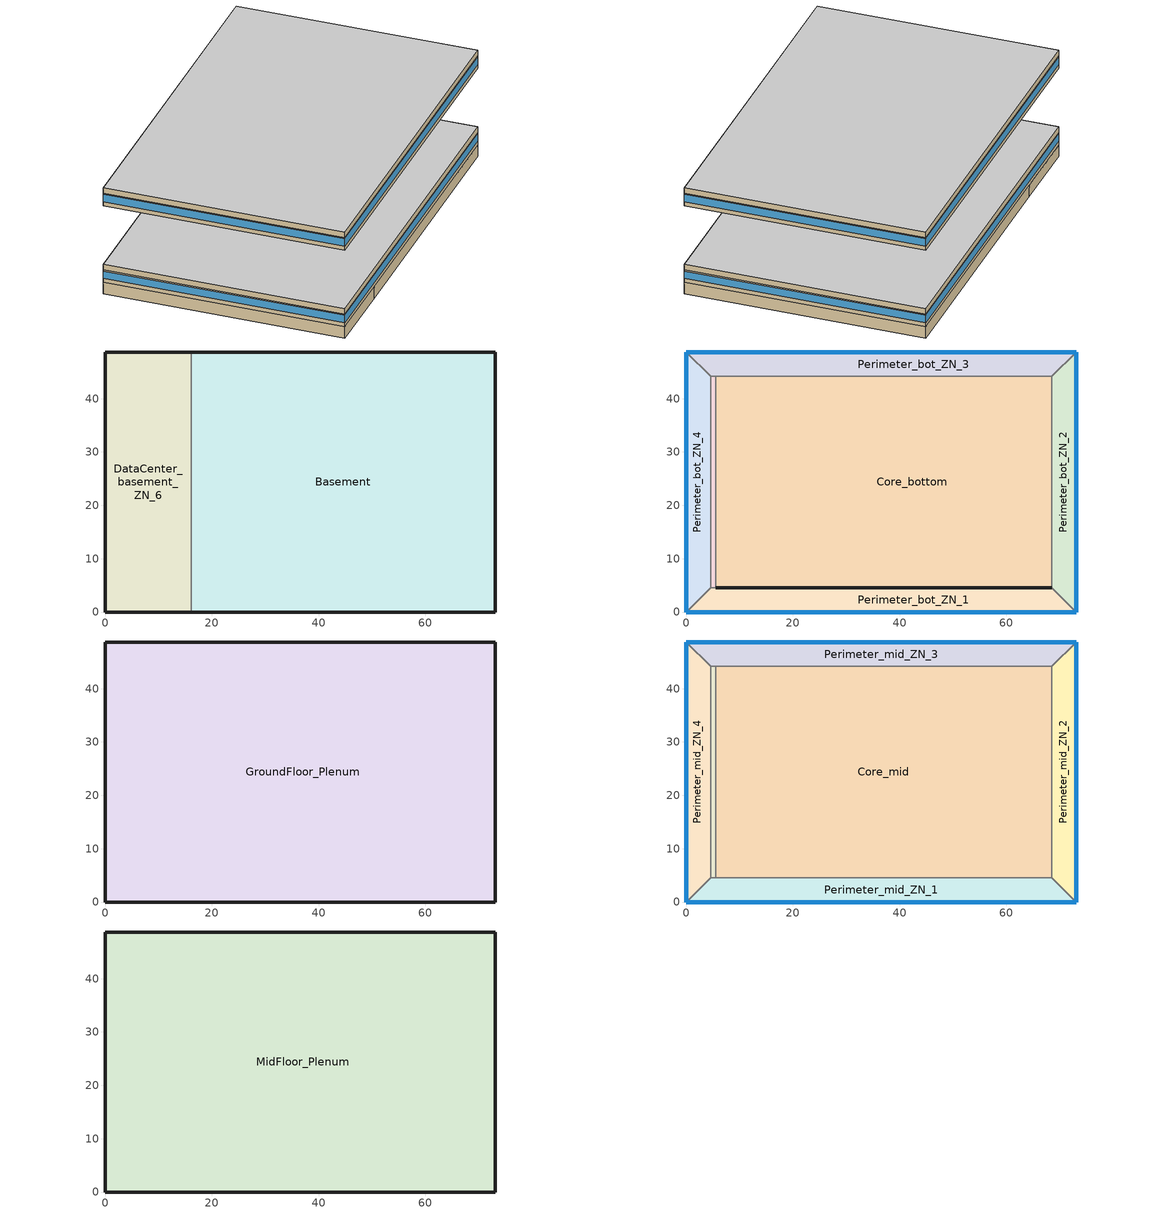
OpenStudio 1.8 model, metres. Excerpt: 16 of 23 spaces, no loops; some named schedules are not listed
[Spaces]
Basement
 floor ground (Basement Floor construction): 73.11,48.74 73.11,0 16.08,0 16.08,48.74 z-2.44
 wall ground (Basement Wall construction): 16.08,0 73.11,0 73.11,48.74 16.08,48.74 z-2.44:0
 wall to DataCenter_basement_ZN_6: 16.08,48.74 16.08,0 z-2.44:0
DataCenter_basement_ZN_6
 floor ground (Basement Floor construction): 16.08,48.74 16.08,0 0,0 0,48.74 z-2.44
 wall ground (Basement Wall construction): 16.08,48.74 0,48.74 0,0 16.08,0 z-2.44:0
Core_bottom
 floor to DataCenter_basement_ZN_6: 16.08,44.16 16.08,4.57 5.49,4.57 5.49,44.16 z0
 floor to Basement: 68.53,44.16 68.53,4.57 16.08,4.57 16.08,44.16 z0
 wall outside: 5.49,4.57 68.53,4.57 z0:2.74
 wall to DataCenter_bot_ZN_6: 5.49,44.16 5.49,4.57 z0:2.74
 wall to Perimeter_bot_ZN_2: 68.53,4.57 68.53,44.16 z0:2.74
 wall to Perimeter_bot_ZN_3: 68.53,44.16 5.49,44.16 z0:2.74
Perimeter_bot_ZN_3
 floor to Basement: 73.11,48.74 68.53,44.16 16.08,44.16 16.08,48.74 z0
 floor to DataCenter_basement_ZN_6: 16.08,48.74 16.08,44.16 4.57,44.16 0,48.74 z0
 wall outside: 73.11,48.74 0,48.74 z0:2.74
 wall to Perimeter_bot_ZN_4: 0,48.74 4.57,44.16 z0:2.74
 wall to Perimeter_bot_ZN_2: 68.53,44.16 73.11,48.74 z0:2.74
 wall to DataCenter_bot_ZN_6: 4.57,44.16 5.49,44.16 z0:2.74
 window: 73.11,48.74 0,48.74 z0.91:2.5
Perimeter_bot_ZN_1
 floor to DataCenter_basement_ZN_6: 16.08,4.57 16.08,0 0,0 4.57,4.57 z0
 floor to Basement: 68.53,4.57 73.11,0 16.08,0 16.08,4.57 z0
 wall outside: 0,0 73.11,0 z0:2.74
 wall to Perimeter_bot_ZN_4: 4.57,4.57 0,0 z0:2.74
 wall to Core_top: 68.53,4.57 5.49,4.57 z0:2.74
 wall to DataCenter_bot_ZN_6: 5.49,4.57 4.57,4.57 z0:2.74
 wall to Perimeter_bot_ZN_2: 73.11,0 68.53,4.57 z0:2.74
 window: 0,0 73.11,0 z0.91:2.5
Perimeter_bot_ZN_2
 floor to Basement: 73.11,48.74 73.11,0 68.53,4.57 68.53,44.16 z0
 wall outside: 73.11,0 73.11,48.74 z0:2.74
 window: 73.11,0 73.11,48.74 z0.91:2.5
Perimeter_bot_ZN_4
 floor to DataCenter_basement_ZN_6: 0,48.74 4.57,44.16 4.57,4.57 0,0 z0
 wall outside: 0,48.74 0,0 z0:2.74
 wall to DataCenter_bot_ZN_6: 4.57,4.57 4.57,44.16 z0:2.74
 window: 0,48.74 0,0 z0.91:2.5
DataCenter_bot_ZN_6
 floor to DataCenter_basement_ZN_6: 5.49,44.16 5.49,4.57 4.57,4.57 4.57,44.16 z0
GroundFloor_Plenum
 floor to Perimeter_bot_ZN_4: 0,48.74 4.57,44.16 4.57,4.57 0,0 z2.74
 floor to Perimeter_bot_ZN_2: 68.53,4.57 68.53,44.16 73.11,48.74 73.11,0 z2.74
 floor to Perimeter_bot_ZN_1: 0,0 4.57,4.57 68.53,4.57 73.11,0 z2.74
 floor to Perimeter_bot_ZN_3: 4.57,44.16 0,48.74 73.11,48.74 68.53,44.16 z2.74
 floor to Core_bottom: 5.49,4.57 5.49,44.16 68.53,44.16 68.53,4.57 z2.74
 floor to DataCenter_bot_ZN_6: 4.57,4.57 4.57,44.16 5.49,44.16 5.49,4.57 z2.74
 wall outside: 73.11,0 73.11,48.74 0,48.74 0,0 73.11,0 z2.74:3.96
 ceiling adiabatic (Floor Adiabatic construction): 73.11,0 73.11,48.74 0,48.74 0,0 z3.96
Perimeter_mid_ZN_2
 floor adiabatic (Floor Adiabatic construction): 73.11,48.74 73.11,0 68.53,4.57 68.53,44.16 z16.77
 wall outside: 73.11,0 73.11,48.74 z16.77:19.51
 wall to Perimeter_mid_ZN_3: 73.11,48.74 68.53,44.16 z16.77:19.51
 wall to Perimeter_mid_ZN_1: 68.53,4.57 73.11,0 z16.77:19.51
 wall to Core_mid: 68.53,44.16 68.53,4.57 z16.77:19.51
 window: 73.11,0 73.11,48.74 z17.68:19.27
Perimeter_mid_ZN_1
 floor adiabatic (Floor Adiabatic construction): 68.53,4.57 73.11,0 0,0 4.57,4.57 z16.77
 wall outside: 0,0 73.11,0 z16.77:19.51
 wall to Perimeter_mid_ZN_4: 4.57,4.57 0,0 z16.77:19.51
 wall to DataCenter_mid_ZN_6: 5.49,4.57 4.57,4.57 z16.77:19.51
 wall to Core_mid: 68.53,4.57 5.49,4.57 z16.77:19.51
 window: 0,0 73.11,0 z17.68:19.27
DataCenter_mid_ZN_6
 floor adiabatic (Floor Adiabatic construction): 5.49,44.16 5.49,4.57 4.57,4.57 4.57,44.16 z16.77
 wall to Perimeter_mid_ZN_4: 4.57,44.16 4.57,4.57 z16.77:19.51
 wall to Core_mid: 5.49,4.57 5.49,44.16 z16.77:19.51
 wall to Perimeter_mid_ZN_3: 5.49,44.16 4.57,44.16 z16.77:19.51
Core_mid
 floor adiabatic (Floor Adiabatic construction): 68.53,44.16 68.53,4.57 5.49,4.57 5.49,44.16 z16.77
 wall to Perimeter_mid_ZN_3: 68.53,44.16 5.49,44.16 z16.77:19.51
Perimeter_mid_ZN_3
 floor adiabatic (Floor Adiabatic construction): 73.11,48.74 68.53,44.16 4.57,44.16 0,48.74 z16.77
 wall outside: 73.11,48.74 0,48.74 z16.77:19.51
 wall to Perimeter_mid_ZN_4: 0,48.74 4.57,44.16 z16.77:19.51
 window: 73.11,48.74 0,48.74 z17.68:19.27
Perimeter_mid_ZN_4
 floor adiabatic (Floor Adiabatic construction): 0,48.74 4.57,44.16 4.57,4.57 0,0 z16.77
 wall outside: 0,48.74 0,0 z16.77:19.51
 window: 0,48.74 0,0 z17.68:19.27
MidFloor_Plenum
 floor to Perimeter_mid_ZN_1: 0,0 4.57,4.57 68.53,4.57 73.11,0 z19.51
 floor to DataCenter_mid_ZN_6: 4.57,4.57 4.57,44.16 5.49,44.16 5.49,4.57 z19.51
 floor to Perimeter_mid_ZN_2: 68.53,4.57 68.53,44.16 73.11,48.74 73.11,0 z19.51
 floor to Perimeter_mid_ZN_4: 0,48.74 4.57,44.16 4.57,4.57 0,0 z19.51
 floor to Core_mid: 5.49,4.57 5.49,44.16 68.53,44.16 68.53,4.57 z19.51
 floor to Perimeter_mid_ZN_3: 4.57,44.16 0,48.74 73.11,48.74 68.53,44.16 z19.51
 wall outside: 73.11,48.74 0,48.74 0,0 73.11,0 73.11,48.74 z19.51:20.73
 ceiling adiabatic (Floor Adiabatic construction): 73.11,0 73.11,48.74 0,48.74 0,0 z20.73
[Building]
90.1-2010-LargeOffice-ASHRAE 169-2006-5A created: 2015-08-18 15:36:52 -0600: North Axis {deg}=0; Default Construction Set=90.1-2010 - Office - ASHRAE 169-2006-5A
[Site]
Chicago Ohare Intl Ap_IL_USA: Latitude {deg}=41.98; Longitude {deg}=-87.92; Time Zone {hr}=-6; Elevation {m}=201
[Site:GroundTemperature:BuildingSurface]
19.527, 19.502, 19.536, 19.598, 20.002, 21.64, 22.225, 22.375, 21.449, 20.121, 19.802, 19.633
[Site:WaterMainsTemperature]
Calculation Method=Correlation; Annual Average Outdoor Air Temperature {C}=9.925; Maximum Difference In Monthly Average Outdoor Air Temperatures {deltaC}=28.7
[SizingPeriod:DesignDay] Barometric Pressure {Pa}=98934; Sky Clearness=0; Rain Indicator=0; Snow Indicator=0; Day of Month=21; Daylight Saving Time Indicator=0; Humidity Indicating Type=Wetbulb; Dry-Bulb Temperature Range Modifier Type=DefaultMultipliers
Name | Maximum Dry-Bulb Temperature {C} | Daily Dry-Bulb Temperature Range {deltaC} | Humidity Indicating Conditions at Maximum Dry-Bulb {BasedOnField A3} | Wind Speed {m/s} | Wind Direction {deg} | Month | Day Type | Solar Model Indicator | ASHRAE Taub | ASHRAE Taud
Chicago Ohare Intl Ap Ann Clg .4% Condns DB=>MWB | 33.3 | 10.5 | 23.7 | 5.2 | 230 | 7 | SummerDesignDay | ASHRAETau | 0.455 | 2.05
Chicago Ohare Intl Ap Ann Htg 99.6% Condns DB | -20 | 0 | -20 | 4.9 | 270 | 1 | WinterDesignDay | ASHRAEClearSky
[Material:NoMass] Thermal Absorptance=0.9; Solar Absorptance=0.7
Name | Roughness | Thermal Resistance {m2-K/W} | Visible Absorptance
CP02 CARPET PAD | VeryRough | 0.21648 | 0.8
Nonres_Floor_Insulation | MediumSmooth | 2.88292 | 0.7
Typical Insulation R-10.94 | Smooth | 1.92744 | 0.7
Typical Carpet Pad | Smooth | 0.21648 | 0.8
Typical Insulation R-13.45 | Smooth | 2.368 | 0.7
Typical Insulation R-19.72 | Smooth | 3.4722 | 0.7
Typical Insulation R-0.58 | Smooth | 0.101875 | 0.7
Typical Insulation R-1.15 | Smooth | 0.202527 | 0.7
[Material]
Name | Roughness | Thickness {m} | Conductivity {W/m-K} | Density {kg/m3} | Specific Heat {J/kg-K} | Thermal Absorptance | Solar Absorptance | Visible Absorptance
100mm Normalweight concrete floor | MediumSmooth | 0.1016 | 2.31 | 2322 | 832
G01 13mm gypsum board | Smooth | 0.0127 | 0.16 | 800 | 1090 | 0.9 | 0.7 | 0.5
M10 200mm concrete block basement wall | MediumRough | 0.2032 | 1.326 | 1842 | 912
4 in. Normalweight Concrete Floor | MediumRough | 0.1016 | 2.31 | 2322 | 832 | 0.9 | 0.7 | 0.7
25mm Stucco | Smooth | 0.0254 | 0.72 | 1856 | 840 | 0.9 | 0.7 | 0.7
5/8 in. Gypsum Board | MediumSmooth | 0.0159 | 0.16 | 800 | 1090 | 0.9 | 0.7 | 0.7
Roof Membrane | VeryRough | 0.0095 | 0.16 | 1121.29 | 1460 | 0.9 | 0.77 | 0.7
Metal Roof Surface; F08 Metal surface | Smooth | 0.0008 | 45.28 | 7824 | 500 | 0.9 | 0.7 | 0.7
6 in. Normalweight Concrete Floor | MediumRough | 0.1524 | 2.31 | 2322 | 832 | 0.9 | 0.7 | 0.7
8 in. Concrete Block Basement Wall | MediumRough | 0.2032 | 1.326 | 1842 | 912 | 0.9 | 0.7 | 0.7
G05 25mm wood | MediumSmooth | 0.0254 | 0.15 | 608 | 1630 | 0.9 | 0.5 | 0.5
Std Wood 6inch | MediumSmooth | 0.15 | 0.12 | 540 | 1210 | 0.9 | 0.7 | 0.7
[Construction]
Floor Adiabatic construction: CP02 CARPET PAD, 100mm Normalweight concrete floor, Nonres_Floor_Insulation
Basement Wall construction: M10 200mm concrete block basement wall
Basement Floor construction: M10 200mm concrete block basement wall, CP02 CARPET PAD
Typical Insulated Exterior Mass Floor R-13.51: Typical Insulation R-10.94, 4 in. Normalweight Concrete Floor, Typical Carpet Pad
Typical Insulated Steel Framed Exterior Wall R-15.63: 25mm Stucco, 5/8 in. Gypsum Board, Typical Insulation R-13.45, 5/8 in. Gypsum Board
Typical IEAD Roof R-20.83: Roof Membrane, Typical Insulation R-19.72, Metal Roof Surface
Typical Interior Floor: 100mm Normalweight concrete floor, CP02 CARPET PAD
Typical Interior Wall: G01 13mm gypsum board, G01 13mm gypsum board
Typical Interior Ceiling: CP02 CARPET PAD, 100mm Normalweight concrete floor
Typical Insulated Carpeted 6in Slab Floor: 6 in. Normalweight Concrete Floor, Typical Carpet Pad
Typical Insulated Basement Mass Wall: 8 in. Concrete Block Basement Wall
U 0.48 SHGC 0.40 Dbl Ref-D Clr 6mm/13mm: REF D CLEAR 6MM, AIR 13MM, CLEAR 6MM
Typical Insulated Metal Door R-1.43: F08 Metal surface, Typical Insulation R-0.58
Typical Overhead Door R-2.0: Typical Insulation R-1.15
U 1.17 SHGC 0.49 Sgl Ref-D Clr 6mm: REF D CLEAR 6MM
Typical Interior Window: Clear 3mm
Typical Interior Door; Typical Interior Partition: G05 25mm wood
InteriorFurnishings: Std Wood 6inch
[DefaultConstructionSet]
90.1-2010 - Office - ASHRAE 169-2006-5A: Default Exterior Surface Constructions=Default Surface Constructions 1; Default Interior Surface Constructions=Default Surface Constructions 2; Default Ground Contact Surface Constructions=Default Surface Constructions 3; Default Exterior SubSurface Constructions=Default Sub Surface Constructions 1; Default Interior SubSurface Constructions=Default Sub Surface Constructions 2; Interior Partition Construction=Typical Interior Partition
[DefaultSurfaceConstructions]
Name | Floor Construction | Wall Construction | Roof Ceiling Construction
Default Surface Constructions 1 | Typical Insulated Exterior Mass Floor R-13.51 | Typical Insulated Steel Framed Exterior Wall R-15.63 | Typical IEAD Roof R-20.83
Default Surface Constructions 2 | Typical Interior Floor | Typical Interior Wall | Typical Interior Ceiling
Default Surface Constructions 3 | Typical Insulated Carpeted 6in Slab Floor | Typical Insulated Basement Mass Wall
[DefaultSubSurfaceConstructions]
Name | Fixed Window Construction | Operable Window Construction | Door Construction | Overhead Door Construction | Skylight Construction | Tubular Daylight Dome Construction | Tubular Daylight Diffuser Construction
Default Sub Surface Constructions 1 | U 0.48 SHGC 0.40 Dbl Ref-D Clr 6mm/13mm | U 0.48 SHGC 0.40 Dbl Ref-D Clr 6mm/13mm | Typical Insulated Metal Door R-1.43 | Typical Overhead Door R-2.0 | U 1.17 SHGC 0.49 Sgl Ref-D Clr 6mm | Typical Interior Window | Typical Interior Window
Default Sub Surface Constructions 2 | Typical Interior Window | Typical Interior Window | Typical Interior Door
[WindowMaterial:Glazing] Optical Data Type=SpectralAverage; Infrared Transmittance at Normal Incidence=0; Front Side Infrared Hemispherical Emissivity=0.84; Conductivity {W/m-K}=0.9; Dirt Correction Factor for Solar and Visible Transmittance=1; Solar Diffusing=No
Name | Thickness {m} | Solar Transmittance at Normal Incidence | Front Side Solar Reflectance at Normal Incidence | Back Side Solar Reflectance at Normal Incidence | Visible Transmittance at Normal Incidence | Front Side Visible Reflectance at Normal Incidence | Back Side Visible Reflectance at Normal Incidence | Back Side Infrared Hemispherical Emissivity
REF D CLEAR 6MM | 0.006 | 0.429 | 0.308 | 0.379 | 0.334 | 0.453 | 0.505 | 0.82
CLEAR 6MM | 0.006 | 0.775 | 0.071 | 0.071 | 0.881 | 0.08 | 0.08 | 0.84
Clear 3mm | 0.003 | 0.837 | 0.075 | 0.075 | 0.898 | 0.081 | 0.081 | 0.84
[WindowMaterial:Gas]
AIR 13MM: Gas Type=Air; Thickness {m}=0.0127
[Space]
Name | Space Type | Thermal Zone | Part of Total Floor Area
Core_mid | 90.1-2010 - Office - WholeBuilding - Lg Office | Core_mid ZN | Yes
Perimeter_mid_ZN_2 | 90.1-2010 - Office - WholeBuilding - Lg Office | Perimeter_mid_ZN_2 ZN | Yes
Perimeter_mid_ZN_1 | 90.1-2010 - Office - WholeBuilding - Lg Office | Perimeter_mid_ZN_1 ZN | Yes
MidFloor_Plenum |  | MidFloor_Plenum ZN | No
DataCenter_mid_ZN_6 | 90.1-2010 - Office - WholeBuilding - Lg Office | DataCenter_mid_ZN_6 ZN
Core_bottom | 90.1-2010 - Office - WholeBuilding - Lg Office | Core_bottom ZN | Yes
Perimeter_bot_ZN_3 | 90.1-2010 - Office - WholeBuilding - Lg Office | Perimeter_bot_ZN_3 ZN | Yes
Basement | 90.1-2010 - Office - WholeBuilding - Lg Office | Basement ZN | Yes
Perimeter_bot_ZN_1 | 90.1-2010 - Office - WholeBuilding - Lg Office | Perimeter_bot_ZN_1 ZN | Yes
Perimeter_mid_ZN_3 | 90.1-2010 - Office - WholeBuilding - Lg Office | Perimeter_mid_ZN_3 ZN | Yes
Perimeter_mid_ZN_4 | 90.1-2010 - Office - WholeBuilding - Lg Office | Perimeter_mid_ZN_4 ZN | Yes
GroundFloor_Plenum |  | GroundFloor_Plenum ZN | No
DataCenter_basement_ZN_6 | 90.1-2010 - Office - WholeBuilding - Lg Office | DataCenter_basement_ZN_6 ZN
Perimeter_bot_ZN_2 | 90.1-2010 - Office - WholeBuilding - Lg Office | Perimeter_bot_ZN_2 ZN | Yes
Perimeter_bot_ZN_4 | 90.1-2010 - Office - WholeBuilding - Lg Office | Perimeter_bot_ZN_4 ZN | Yes
DataCenter_bot_ZN_6 | 90.1-2010 - Office - WholeBuilding - Lg Office | DataCenter_bot_ZN_6 ZN
[SpaceType]
90.1-2010 - Office - WholeBuilding - Lg Office: Default Schedule Set=90.1-2010 - Office - WholeBuilding - Lg Office Schedule Set; Design Specification Outdoor Air Object=90.1-2010 - Office - WholeBuilding - Lg Office Ventilation; Standards Building Type=Office; Standards Space Type=WholeBuilding - Lg Office
[DefaultScheduleSet]
90.1-2010 - Office - WholeBuilding - Lg Office Schedule Set: Number of People Schedule=OfficeLarge BLDG_OCC_SCH; People Activity Level Schedule=OfficeLarge ACTIVITY_SCH; Lighting Schedule=OfficeLarge BLDG_LIGHT_SCH; Electric Equipment Schedule=OfficeLarge BLDG_EQUIP_SCH; Infiltration Schedule=OfficeMedium INFIL_SCH_PNNL
[Lights:Definition]
90.1-2010 - Office - WholeBuilding - Lg Office Lights Definition: Design Level Calculation Method=Watts/Area; Watts per Space Floor Area {W/m2}=9.68752; Fraction Radiant=0.4; Fraction Visible=0.2; Return Air Fraction=0.4
[Lights]
90.1-2010 - Office - WholeBuilding - Lg Office Lights: Lights Definition=90.1-2010 - Office - WholeBuilding - Lg Office Lights Definition; Space or SpaceType=90.1-2010 - Office - WholeBuilding - Lg Office
[DesignSpecification:OutdoorAir]
90.1-2010 - Office - WholeBuilding - Lg Office Ventilation: Outdoor Air Method=Sum; Outdoor Air Flow per Floor Area {m3/s-m2}=0.004318
[People:Definition]
90.1-2010 - Office - WholeBuilding - Lg Office People Definition: Number of People Calculation Method=People/Area; People per Space Floor Area {person/m2}=0.0538196; Fraction Radiant=0.3
[People]
90.1-2010 - Office - WholeBuilding - Lg Office People: People Definition=90.1-2010 - Office - WholeBuilding - Lg Office People Definition; Space or SpaceType=90.1-2010 - Office - WholeBuilding - Lg Office
[ElectricEquipment:Definition]
90.1-2010 - Office - WholeBuilding - Lg Office Electric Equipment Definition: Design Level Calculation Method=Watts/Area; Watts per Space Floor Area {W/m2}=10.7639; Fraction Latent=0; Fraction Radiant=0.5; Fraction Lost=0
[ElectricEquipment]
90.1-2010 - Office - WholeBuilding - Lg Office Electric Equipment: Electric Equipment Definition=90.1-2010 - Office - WholeBuilding - Lg Office Electric Equipment Definition; Space or SpaceType=90.1-2010 - Office - WholeBuilding - Lg Office
[ThermostatSetpoint:DualSetpoint]
90.1-2010 - Office - WholeBuilding - Lg Office Thermostat: Heating Setpoint Temperature Schedule=OfficeLarge HTGSETP_DC_SCH; Cooling Setpoint Temperature Schedule=OfficeLarge CLGSETP_DC_SCH
[SpaceInfiltration:DesignFlowRate] Schedule=Always On Discrete; Design Flow Rate Calculation Method=Flow/ExteriorArea; Flow per Exterior Surface Area {m3/s-m2}=0.000569573; Constant Term Coefficient=0; Temperature Term Coefficient=0; Velocity Term Coefficient=0.224; Velocity Squared Term Coefficient=0
Name | Space or SpaceType
Core_bottom Infiltration | Core_bottom
GroundFloor_Plenum Infiltration | GroundFloor_Plenum
MidFloor_Plenum Infiltration | MidFloor_Plenum
Perimeter_bot_ZN_1 Infiltration | Perimeter_bot_ZN_1
Perimeter_bot_ZN_2 Infiltration | Perimeter_bot_ZN_2
Perimeter_bot_ZN_3 Infiltration | Perimeter_bot_ZN_3
Perimeter_bot_ZN_4 Infiltration | Perimeter_bot_ZN_4
Perimeter_mid_ZN_1 Infiltration | Perimeter_mid_ZN_1
Perimeter_mid_ZN_2 Infiltration | Perimeter_mid_ZN_2
Perimeter_mid_ZN_3 Infiltration | Perimeter_mid_ZN_3
Perimeter_mid_ZN_4 Infiltration | Perimeter_mid_ZN_4
[InternalMass:Definition]
Internal Mass Definition 1: Construction=InteriorFurnishings; Design Level Calculation Method=SurfaceArea/Area; Surface Area per Space Floor Area=2
[InternalMass] Internal Mass Definition=Internal Mass Definition 1
Name | Space or SpaceType
Perimeter_bot_ZN_1 Mass | Perimeter_bot_ZN_1
Perimeter_bot_ZN_2 Mass | Perimeter_bot_ZN_2
Perimeter_bot_ZN_3 Mass | Perimeter_bot_ZN_3
Perimeter_bot_ZN_4 Mass | Perimeter_bot_ZN_4
Core_bottom Mass | Core_bottom
Perimeter_mid_ZN_1 Mass | Perimeter_mid_ZN_1
Perimeter_mid_ZN_2 Mass | Perimeter_mid_ZN_2
Perimeter_mid_ZN_3 Mass | Perimeter_mid_ZN_3
Perimeter_mid_ZN_4 Mass | Perimeter_mid_ZN_4
Core_mid Mass | Core_mid
Basement Mass | Basement
DataCenter_basement_ZN_6 Mass | DataCenter_basement_ZN_6
DataCenter_bot_ZN_6 Mass | DataCenter_bot_ZN_6
DataCenter_mid_ZN_6 Mass | DataCenter_mid_ZN_6
[ThermalZone] Use Ideal Air Loads=No
Name | Thermostat | Primary Daylighting Control | Fraction of Zone Controlled by Primary Daylighting Control | Humidistat
DataCenter_bot_ZN_6 ZN; Core_bottom ZN; DataCenter_mid_ZN_6 ZN; Basement ZN; Core_mid ZN | 90.1-2010 - Office - WholeBuilding - Lg Office Thermostat
Perimeter_bot_ZN_1 ZN | 90.1-2010 - Office - WholeBuilding - Lg Office Thermostat | Perimeter_bot_ZN_1 Daylt Sensor 1 | 0.5632
Perimeter_mid_ZN_2 ZN | 90.1-2010 - Office - WholeBuilding - Lg Office Thermostat | Perimeter_mid_ZN_2 Daylt Sensor 1 | 0.572324
Perimeter_mid_ZN_3 ZN | 90.1-2010 - Office - WholeBuilding - Lg Office Thermostat | Perimeter_mid_ZN_3 Daylt Sensor 1 | 0.563212
GroundFloor_Plenum ZN; MidFloor_Plenum ZN
DataCenter_basement_ZN_6 ZN | 90.1-2010 - Office - WholeBuilding - Lg Office Thermostat |  |  | Zone Control Humidistat 1
Perimeter_bot_ZN_3 ZN | 90.1-2010 - Office - WholeBuilding - Lg Office Thermostat | Perimeter_bot_ZN_3 Daylt Sensor 1 | 0.563212
Perimeter_bot_ZN_4 ZN | 90.1-2010 - Office - WholeBuilding - Lg Office Thermostat | Perimeter_bot_ZN_4 Daylt Sensor 1 | 0.572324
Perimeter_bot_ZN_2 ZN | 90.1-2010 - Office - WholeBuilding - Lg Office Thermostat | Perimeter_bot_ZN_2 Daylt Sensor 1 | 0.572324
Perimeter_mid_ZN_4 ZN | 90.1-2010 - Office - WholeBuilding - Lg Office Thermostat | Perimeter_mid_ZN_4 Daylt Sensor 1 | 0.572324
Perimeter_mid_ZN_1 ZN | 90.1-2010 - Office - WholeBuilding - Lg Office Thermostat | Perimeter_mid_ZN_1 Daylt Sensor 1 | 0.5632
[Sizing:Zone] Zone Cooling Design Supply Air Temperature {C}=14; Zone Heating Design Supply Air Temperature {C}=40; Zone Cooling Design Supply Air Humidity Ratio {kg-H2O/kg-air}=0.0085; Zone Heating Design Supply Air Humidity Ratio {kg-H2O/kg-air}=0.008; Cooling Design Air Flow Method=DesignDay; Heating Design Air Flow Method=DesignDay
GroundFloor_Plenum ZN; MidFloor_Plenum ZN
[ZoneControl:Humidistat]
Zone Control Humidistat 1: Humidifying Relative Humidity Setpoint Schedule=OfficeLarge DC_MinRelHumSetSch
[Exterior:Lights:Definition]
Name | Design Level {W}
Occ Sensing Exterior Lights Def | 43305.1
NonDimming Exterior Lights Def | 12979.2
[Exterior:Lights] Control Option=AstronomicalClock
Name | Exterior Lights Definition | Schedule
Occ Sensing Exterior Lights Def | Occ Sensing Exterior Lights Def | OfficeLarge Exterior_lighting_schedule_b
NonDimming Exterior Lights Def | NonDimming Exterior Lights Def | OfficeLarge Exterior_lighting_schedule_a
[Daylighting:Control] Illuminance Setpoint {lux}=300; Lighting Control Type=Stepped; Number of Stepped Control Steps=3
Name | Space | Position X-Coordinate {m} | Position Y-Coordinate {m} | Position Z-Coordinate {m}
Perimeter_bot_ZN_1 Daylt Sensor 1 | Perimeter_bot_ZN_1 | 36.5535 | 2.5 | 0.9144
Perimeter_bot_ZN_2 Daylt Sensor 1 | Perimeter_bot_ZN_2 | 70.6072 | 24.369 | 0.9144
Perimeter_bot_ZN_3 Daylt Sensor 1 | Perimeter_bot_ZN_3 | 36.5535 | 46.2381 | 0.9144
Perimeter_bot_ZN_4 Daylt Sensor 1 | Perimeter_bot_ZN_4 | 2.5 | 24.369 | 0.9144
Perimeter_mid_ZN_1 Daylt Sensor 1 | Perimeter_mid_ZN_1 | 36.5535 | 2.5 | 17.6827
Perimeter_mid_ZN_2 Daylt Sensor 1 | Perimeter_mid_ZN_2 | 70.6072 | 24.369 | 17.6827
Perimeter_mid_ZN_3 Daylt Sensor 1 | Perimeter_mid_ZN_3 | 36.5535 | 46.2381 | 17.6827
Perimeter_mid_ZN_4 Daylt Sensor 1 | Perimeter_mid_ZN_4 | 2.5 | 24.369 | 17.6827
